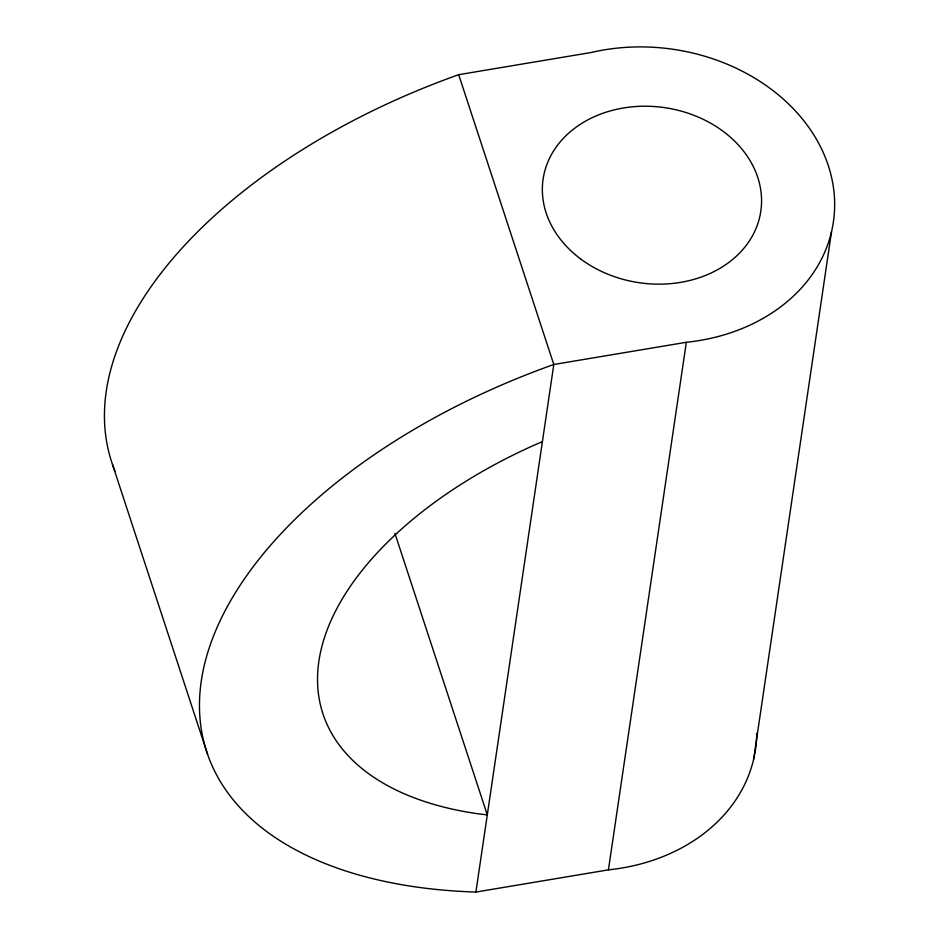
<?xml version="1.0" encoding="UTF-8"?>
<svg xmlns="http://www.w3.org/2000/svg" width="939" height="939" viewBox="0 0 939 939"><rect width="100%" height="100%" fill="white"/><g stroke="black" fill="none" stroke-linecap="round" stroke-linejoin="round"><path stroke-width="1.41" d="M475.897 892.05L553.799 364.485L458.69 74.686L591.23 52.49A183.387 147.411 8.4 0 1 828.315 165.64A183.387 147.411 8.4 0 1 686.327 342.289L608.425 869.854L475.897 892.05A471.202 260.056 -18.2 0 1 201.322 680.775A471.202 260.056 -18.2 0 1 553.799 364.485L686.327 342.289M753.641 759.182L831.543 231.616M542.402 441.67L534.878 444.851A348.944 192.577 -18.2 0 0 318.896 661.091A348.944 192.577 -18.2 0 0 480.345 814.101L487.294 814.864L394.932 533.422M112.504 464.523L207.601 754.322M756.74 733.218A183.387 147.411 8.4 0 1 608.425 869.854M114.969 471.073A471.202 260.056 -18.2 0 1 458.69 74.686M580.642 258.941A110.027 88.454 8.4 0 0 759.71 217.038A110.027 88.454 8.4 0 0 615.514 109.57A110.027 88.454 8.4 0 0 580.642 258.941"/></g></svg>
